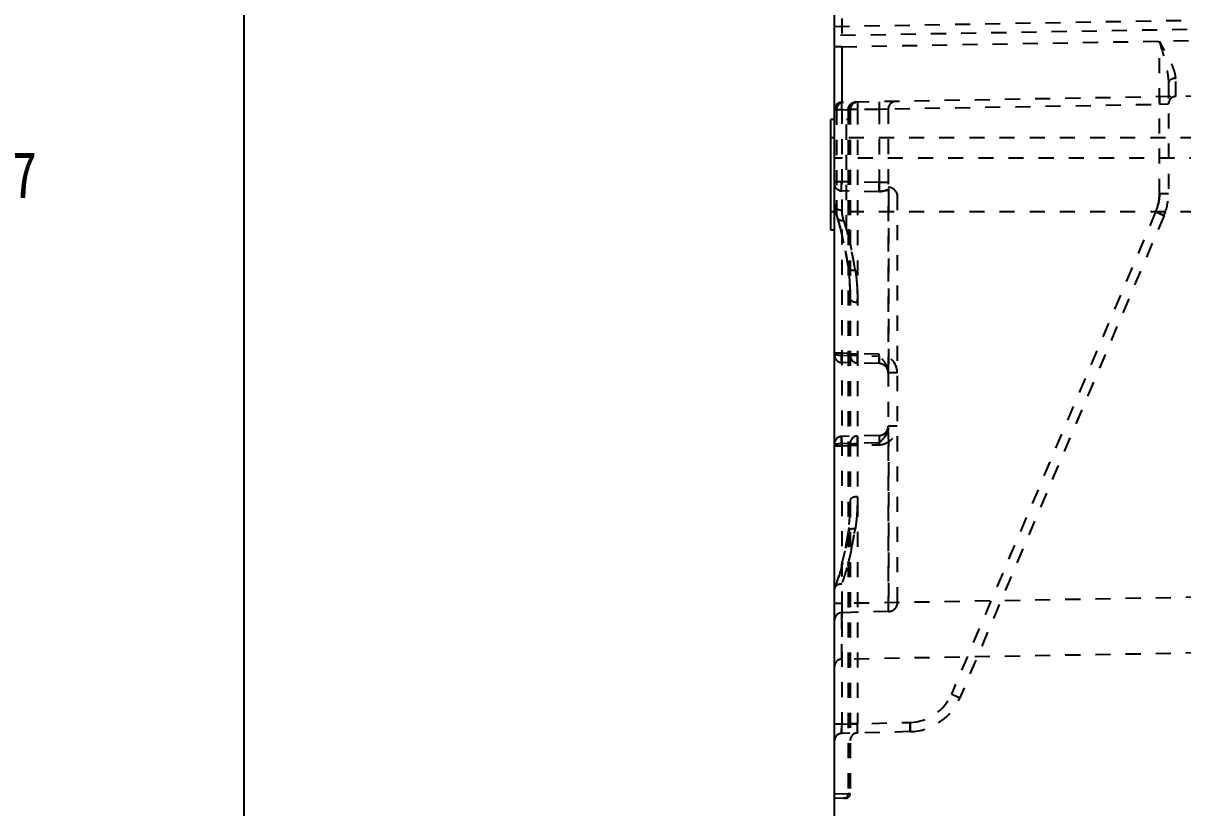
# Model space of a CAD drawing. Header units: millimetres. Extents: x -1265 to 1982, y -12197 to 1934.
# Drawn here: x 338.1 to 463.7, y -3357.6 to -3272.7 of the extents above; entities that cross this region are included whole.
import ezdxf

# ---------------------------------------------------------------- set-up
doc = ezdxf.new("R2010")
doc.units = ezdxf.units.MM
doc.header["$LTSCALE"] = 16.335
doc.header["$PDMODE"] = 3
doc.header["$PDSIZE"] = 0.3125
doc.linetypes.add('HIDDEN', pattern=[0.2, 0.1, -0.1])
doc.layers.get('0').update_dxf_attribs({"linetype": 'CONTINUOUS'})
doc.layers.get('Defpoints').update_dxf_attribs({"linetype": 'CONTINUOUS'})
doc.layers.add('DEFAULT_2', color=8, linetype='HIDDEN')
doc.layers.add('DIM', color=3, linetype='CONTINUOUS')
doc.styles.get("Standard").update_dxf_attribs({"font": 'txt', "width": 0.8})
doc.dimstyles.new('11', dxfattribs={"dimtxt": 8, "dimasz": 8, "dimexe": 0, "dimexo": 0, "dimgap": 0, "dimtad": 0, "dimdsep": 46, "dimtxsty": 'Standard', "dimcen": 0, "dimclrd": 4, "dimclre": 4, "dimclrt": 6, "dimazin": 0, "dimtp": 0.01, "dimtm": 0.01, "dimtfac": 1, "dimtofl": 0, "dimtmove": 0, "dimatfit": 3, "dimfxl": 0, "dimtolj": 1, "dimarcsym": 0})

# ---------------------------------------------------------------- blocks, each defined once
blk = doc.blocks.new('*D502')
at = {"color": 4, "lineweight": -2}
for p, q in [((234.48, -2862.07), (362.03, -2862.07)), ((362.03, -2870.07), (362.03, -3130.16)), ((362.03, -3454.07), (362.03, -3145.1)), ((234.48, -3462.07), (362.03, -3462.07))]:
    blk.add_line(p, q, dxfattribs=at)
at = {"color": 4}
for points in [[(360.7, -2870.07), (363.36, -2870.07), (362.03, -2862.07)], [(360.7, -3454.07), (363.36, -3454.07), (362.03, -3462.07)]]:
    blk.add_solid(points, dxfattribs=at)
at = {"layer": 'Defpoints', "color": 0}
for p in [(234.48, -2862.07), (234.48, -3462.07), (362.03, -3462.07)]:
    blk.add_point(p, dxfattribs=at)
at = {"color": 6, "insert": (362.03, -3137.63), "char_height": 8, "attachment_point": 5, "rotation": 90}
blk.add_mtext('\\A1;600', dxfattribs=at)
blk = doc.blocks.new('*D526')
at = {"layer": 'Defpoints', "color": 0}
for p in [(36.15, -3162.07), (50.55, -3289.07), (330.84, -3289.07)]:
    blk.add_point(p, dxfattribs=at)
at = {"layer": 'DIM', "color": 4, "lineweight": -2}
blk.add_line((50.55, -3289.07), (330.84, -3289.07), dxfattribs=at)
at = {"layer": 'DIM', "color": 6, "insert": (335.51, -3289.07), "char_height": 5, "attachment_point": 5}
blk.add_mtext('\\A1;127', dxfattribs=at)
blk = doc.blocks.new('*D527')
at = {"layer": 'Defpoints', "color": 0}
for p in [(36.15, -3162.07), (250.28, -3367.07), (330.84, -3367.07)]:
    blk.add_point(p, dxfattribs=at)
at = {"layer": 'DIM', "color": 4, "lineweight": -2}
blk.add_line((250.28, -3367.07), (330.84, -3367.07), dxfattribs=at)
at = {"layer": 'DIM', "color": 6, "insert": (335.84, -3367.07), "char_height": 5, "attachment_point": 5}
blk.add_mtext('\\A1;205', dxfattribs=at)
blk = doc.blocks.new('*D528')
at = {"layer": 'Defpoints', "color": 0}
for p in [(36.15, -3162.07), (210.72, -3390.66), (330.84, -3390.66)]:
    blk.add_point(p, dxfattribs=at)
at = {"layer": 'DIM', "color": 4, "lineweight": -2}
blk.add_line((210.72, -3390.66), (330.84, -3390.66), dxfattribs=at)
at = {"layer": 'DIM', "color": 6, "insert": (340.84, -3390.66), "char_height": 5, "attachment_point": 5}
blk.add_mtext('\\A1;228.58', dxfattribs=at)
blk = doc.blocks.new('*D529')
at = {"layer": 'Defpoints', "color": 0}
for p in [(36.15, -3162.07), (143.42, -3410.66), (330.84, -3410.66)]:
    blk.add_point(p, dxfattribs=at)
at = {"layer": 'DIM', "color": 4, "lineweight": -2}
blk.add_line((143.42, -3410.66), (330.84, -3410.66), dxfattribs=at)
at = {"layer": 'DIM', "color": 6, "insert": (340.84, -3410.66), "char_height": 5, "attachment_point": 5}
blk.add_mtext('\\A1;248.58', dxfattribs=at)
blk = doc.blocks.new('*D530')
at = {"layer": 'Defpoints', "color": 0}
for p in [(36.15, -3162.07), (45.89, -3412.07), (330.84, -3415.66)]:
    blk.add_point(p, dxfattribs=at)
at = {"layer": 'DIM', "color": 4, "lineweight": -2}
for p, q in [((45.89, -3412.07), (322.84, -3412.07)), ((322.84, -3412.07), (326.84, -3415.66)), ((326.84, -3415.66), (330.84, -3415.66))]:
    blk.add_line(p, q, dxfattribs=at)
at = {"layer": 'DIM', "color": 6, "insert": (335.84, -3415.66), "char_height": 5, "attachment_point": 5}
blk.add_mtext('\\A1;250', dxfattribs=at)
blk = doc.blocks.new('*D531')
at = {"layer": 'Defpoints', "color": 0}
for p in [(36.15, -3162.07), (75.42, -3421.66), (330.84, -3421.66)]:
    blk.add_point(p, dxfattribs=at)
at = {"layer": 'DIM', "color": 4, "lineweight": -2}
blk.add_line((75.42, -3421.66), (330.84, -3421.66), dxfattribs=at)
at = {"layer": 'DIM', "color": 6, "insert": (340.84, -3421.66), "char_height": 5, "attachment_point": 5}
blk.add_mtext('\\A1;259.58', dxfattribs=at)

msp = doc.modelspace()

# ---------------------------------------------------------------- linework, layer by layer
at = {"color": 7, "linetype": 'Continuous'}
for p, q in [((425.986, -3462.031), (425.986, -2862.114)), ((425.586, -3295.072), (425.586, -3283.072)), ((425.986, -3283.072), (425.586, -3283.072)), ((425.986, -3295.072), (425.586, -3295.072))]:
    msp.add_line(p, q, dxfattribs=at)
at = {"layer": 'DEFAULT_2', "color": 8, "linetype": 'HIDDEN'}
for p, q in [((425.986, -3272.999), (503.406, -3271.648)), ((426.776, -3272.126), (426.776, -3348.554)), ((503.406, -3272.653), (425.986, -3274.004)), ((426.776, -3275.197), (504.888, -3273.834)), ((461.179, -3291.128), (461.179, -3274.597)), ((426.776, -3275.197), (425.986, -3275.197)), ((462.166, -3279.163), (462.166, -3291.128)), ((504.888, -3279.863), (426.776, -3281.226)), ((425.986, -3282.03), (461.188, -3281.429)), ((425.986, -3282.03), (426.206, -3282.026)), ((426.769, -3282.03), (425.986, -3282.03)), ((426.206, -3282.026), (426.206, -3293.347)), ((427.475, -3282.004), (427.475, -3356.086)), ((427.695, -3282), (427.695, -3356.081)), ((428.478, -3282), (427.695, -3282)), ((428.478, -3282), (428.478, -3348.51)), ((430.837, -3281.959), (431.815, -3281.928)), ((430.837, -3281.959), (430.837, -3289.912)), ((431.815, -3281.928), (431.815, -3290.638)), ((461.188, -3281.429), (462.166, -3281.398)), ((427.295, -3295.072), (427.295, -3283.072)), ((427.695, -3283.072), (427.295, -3283.072)), ((585.986, -3285.072), (425.586, -3285.072)), ((537.95, -3287.284), (425.986, -3287.27)), ((426.769, -3289.826), (425.986, -3289.826)), ((430.837, -3289.912), (426.769, -3289.826)), ((430.837, -3290.896), (426.769, -3290.809)), ((431.815, -3289.912), (430.837, -3289.912)), ((431.832, -3290.63), (431.842, -3291.595)), ((431.832, -3310.435), (431.842, -3290.638)), ((425.986, -3292.219), (426.021, -3292.714)), ((432.82, -3335.358), (432.82, -3291.442)), ((462.166, -3291.128), (461.188, -3291.128)), ((585.986, -3293.072), (425.586, -3293.072)), ((426.021, -3292.714), (426.228, -3293.595)), ((426.206, -3293.346), (426.228, -3293.595)), ((426.228, -3293.595), (426.228, -3293.595)), ((426.228, -3293.595), (426.59, -3294.826)), ((460.781, -3293.088), (438.661, -3345.298)), ((461.689, -3293.48), (439.569, -3345.69)), ((426.59, -3294.826), (427.154, -3297.284)), ((427.695, -3295.072), (427.295, -3295.072)), ((427.154, -3297.284), (427.468, -3299.047)), ((427.475, -3298.919), (427.468, -3299.047)), ((427.468, -3299.047), (427.468, -3299.047)), ((427.468, -3299.047), (427.539, -3299.546)), ((427.539, -3299.546), (427.68, -3301.488)), ((427.68, -3301.488), (427.695, -3302.495)), ((426.769, -3308.396), (425.986, -3308.396)), ((430.836, -3308.502), (426.769, -3308.396)), ((426.769, -3308.604), (430.837, -3308.707)), ((427.695, -3308.44), (428.478, -3308.44)), ((430.837, -3309.507), (426.769, -3309.4)), ((431.815, -3310.376), (431.842, -3336.362)), ((432.794, -3310.512), (431.815, -3310.512)), ((430.837, -3317.293), (426.769, -3317.399)), ((432.794, -3316.288), (431.815, -3316.288)), ((431.842, -3336.362), (431.832, -3316.365)), ((425.986, -3318.404), (426.769, -3318.404)), ((430.837, -3318.092), (426.769, -3318.195)), ((426.769, -3318.404), (430.836, -3318.298)), ((428.478, -3318.359), (427.695, -3318.359)), ((427.695, -3324.306), (427.68, -3325.314)), ((427.68, -3325.314), (427.539, -3327.255)), ((427.539, -3327.255), (427.468, -3327.752)), ((427.468, -3327.753), (427.475, -3327.881)), ((427.468, -3327.753), (427.468, -3327.753)), ((426.456, -3332.456), (426.022, -3333.804)), ((425.986, -3334.007), (426.022, -3333.804)), ((504.888, -3334.134), (426.776, -3335.497)), ((426.776, -3335.497), (425.986, -3335.497)), ((431.842, -3336.362), (426.769, -3336.494)), ((504.888, -3340.163), (426.776, -3341.526)), ((426.769, -3348.555), (425.986, -3348.555)), ((426.769, -3348.555), (434.174, -3348.361)), ((428.478, -3348.51), (427.695, -3348.51)), ((434.174, -3349.365), (426.769, -3349.559)), ((427.475, -3356.086), (425.986, -3356.125)), ((427.695, -3356.081), (427.475, -3356.086)), ((427.206, -3356.583), (425.986, -3356.615))]:
    msp.add_line(p, q, dxfattribs=at)
msp.add_lwpolyline([(427.468, -3327.753), (427.095, -3329.812), (426.456, -3332.456)], dxfattribs=at)
for centre, radius, start, end in [((1906.414, -3279.511), 1479.643, 179.905021, 180.021735), ((462.97, -3281.398), 0.804, 91, 180), ((426.79, -3282.03), 0.804, 91, 180), ((428.499, -3282), 0.804, 91, 180), ((432.619, -3281.928), 0.804, 91, 180), ((475.411, -3290.644), 48.649, 179.03675, 179.28571), ((431.815, -3291.443), 1.005, 0, 90), ((456.156, -3291.127), 5.032, 337.07169, 359.99429), ((456.136, -3291.128), 6.03, 337.03901, 0), ((426.801, -3293.407), 0.6, 198.17613, 208.36589), ((382.391, -3306.947), 46.465, 9.9702, 11.85484), ((375.464, -3308.205), 53.505, 9.46529, 10.01303), ((392.008, -3302.866), 36.47, 359.99248, 0.599), ((426.79, -3308.597), 0.804, 180, 268.5), ((428.499, -3308.641), 0.804, 180, 268.5), ((430.784, -3310.499), 1.997, 0.00687, 88.4829), ((430.81, -3310.512), 1.005, 0, 88.5), ((426.79, -3318.203), 0.804, 91.5, 180), ((428.499, -3318.158), 0.804, 91.5, 180), ((430.81, -3316.288), 1.005, 271.5, 0), ((430.806, -3316.288), 1.988, 271.49303, 359.98651), ((375.601, -3318.618), 53.366, 349.98023, 350.53441), ((381.643, -3319.7), 47.228, 347.83111, 349.99802), ((431.815, -3335.357), 1.005, 271.5, 0), ((426.79, -3337.298), 0.804, 91.5, 180), ((1906.414, -3339.811), 1479.643, 179.905021, 180.021735), ((426.79, -3342.33), 0.804, 91, 180), ((434.043, -3343.337), 5.025, 271.49764, 337.03354), ((434.017, -3343.338), 6.03, 271.5, 337.03901), ((426.79, -3350.363), 0.804, 91.5, 180), ((428.499, -3350.318), 0.804, 91.5, 180), ((427.192, -3356.081), 0.502, 271.5, 0)]:
    msp.add_arc(centre, radius, start, end, dxfattribs=at)
for points, knots in [([(461.179, -3274.597), (461.403, -3275.375), (461.734, -3276.53), (462.079, -3278.053), (462.166, -3278.803), (462.166, -3279.163)], [0, 0, 0, 0, 0.5190891, 0.7691605, 1, 1, 1, 1]), ([(462.951, -3278.622), (462.951, -3278.3), (462.774, -3277.619), (462.333, -3276.639), (461.78, -3275.623), (461.381, -3274.942), (461.179, -3274.597)], [0, 0, 0, 0, 0.2181995, 0.4656351, 0.7292301, 1, 1, 1, 1]), ([(426.776, -3275.197), (426.776, -3275.355), (426.775, -3275.975), (426.773, -3276.596), (426.773, -3277.059)], [0, 0, 0, 0, 0.2539454, 1, 1, 1, 1]), ([(462.951, -3278.622), (462.852, -3278.624), (462.657, -3278.656), (462.34, -3278.781), (462.166, -3279.016), (462.166, -3279.163)], [0, 0, 0, 0, 0.2878225, 0.5697125, 1, 1, 1, 1]), ([(462.956, -3280.595), (462.954, -3280.595), (462.959, -3280.576), (462.953, -3280.558), (462.955, -3280.512), (462.953, -3280.456), (462.953, -3280.381), (462.952, -3280.252), (462.952, -3280.053), (462.951, -3279.772), (462.951, -3279.435), (462.951, -3279.046), (462.951, -3278.769), (462.951, -3278.622)], [0, 0, 0, 0, 0.0043431, 0.0172308, 0.0385, 0.067981, 0.1055028, 0.1508944, 0.2646028, 0.407737, 0.5789276, 0.7768051, 1, 1, 1, 1]), ([(426.771, -3280.073), (426.771, -3280.236), (426.771, -3280.466), (426.772, -3280.75), (426.773, -3280.914), (426.774, -3281.043), (426.774, -3281.13), (426.775, -3281.179), (426.774, -3281.205), (426.777, -3281.216), (426.775, -3281.226), (426.776, -3281.226)], [0, 0, 0, 0, 0.4254487, 0.5968199, 0.7392829, 0.8518336, 0.9334681, 0.9623785, 0.9831842, 0.9957618, 1, 1, 1, 1]), ([(461.195, -3280.625), (461.19, -3280.625), (461.194, -3280.657), (461.185, -3280.691), (461.186, -3280.77), (461.183, -3280.869), (461.183, -3280.994), (461.184, -3281.183), (461.186, -3281.33), (461.188, -3281.429)], [0, 0, 0, 0, 0.0194695, 0.0755176, 0.1672571, 0.2935556, 0.451364, 0.6300575, 1, 1, 1, 1]), ([(426.978, -3281.223), (426.779, -3281.226), (426.365, -3281.405), (426.206, -3281.824), (426.206, -3282.026)], [0, 0, 0, 0, 0.4957708, 1, 1, 1, 1]), ([(426.776, -3281.226), (426.771, -3281.226), (426.775, -3281.258), (426.766, -3281.293), (426.768, -3281.372), (426.765, -3281.468), (426.765, -3281.59), (426.766, -3281.779), (426.768, -3281.928), (426.769, -3282.03)], [0, 0, 0, 0, 0.0200531, 0.0770677, 0.1692661, 0.2934937, 0.444874, 0.6181941, 1, 1, 1, 1]), ([(426.767, -3281.343), (426.768, -3281.326), (426.769, -3281.298), (426.77, -3281.259), (426.774, -3281.242), (426.774, -3281.226), (426.776, -3281.226)], [0, 0, 0, 0, 0.4270019, 0.7389642, 0.9309698, 1, 1, 1, 1]), ([(426.77, -3281.271), (426.771, -3281.26), (426.774, -3281.249), (426.772, -3281.226), (426.776, -3281.226)], [0, 0, 0, 0, 0.7401478, 1, 1, 1, 1]), ([(427.475, -3282.004), (427.475, -3281.802), (427.635, -3281.383), (428.049, -3281.204), (428.248, -3281.2)], [0, 0, 0, 0, 0.5038716, 1, 1, 1, 1]), ([(427.588, -3281.593), (427.57, -3281.625), (427.507, -3281.754), (427.475, -3281.899), (427.475, -3282.004)], [0, 0, 0, 0, 0.260683, 1, 1, 1, 1]), ([(428.485, -3281.196), (428.48, -3281.196), (428.483, -3281.228), (428.475, -3281.263), (428.476, -3281.342), (428.473, -3281.438), (428.474, -3281.559), (428.474, -3281.748), (428.476, -3281.898), (428.478, -3282)], [0, 0, 0, 0, 0.0197902, 0.0766488, 0.1688944, 0.2929096, 0.44419, 0.6172332, 1, 1, 1, 1]), ([(430.844, -3281.155), (430.839, -3281.155), (430.843, -3281.187), (430.834, -3281.221), (430.835, -3281.3), (430.832, -3281.398), (430.832, -3281.523), (430.833, -3281.713), (430.835, -3281.86), (430.837, -3281.959)], [0, 0, 0, 0, 0.0194695, 0.0755176, 0.1672571, 0.2935556, 0.4513639, 0.6300575, 1, 1, 1, 1]), ([(426.769, -3290.809), (426.76, -3290.692), (426.766, -3290.364), (426.766, -3290.037), (426.769, -3289.826)], [0, 0, 0, 0, 0.3566309, 1, 1, 1, 1]), ([(426.769, -3290.809), (426.568, -3290.804), (426.156, -3290.635), (425.986, -3290.221), (425.986, -3290.023)], [0, 0, 0, 0, 0.5038443, 1, 1, 1, 1]), ([(426.361, -3290.685), (426.393, -3290.705), (426.52, -3290.77), (426.664, -3290.806), (426.769, -3290.809)], [0, 0, 0, 0, 0.2605531, 1, 1, 1, 1]), ([(426.769, -3290.809), (426.762, -3290.719), (426.765, -3290.461), (426.764, -3290.204), (426.766, -3290.037)], [0, 0, 0, 0, 0.3516361, 1, 1, 1, 1]), ([(430.837, -3289.912), (430.841, -3290.122), (430.84, -3290.449), (430.849, -3290.778), (430.837, -3290.896)], [0, 0, 0, 0, 0.6388592, 1, 1, 1, 1]), ([(430.837, -3290.896), (430.849, -3290.778), (430.84, -3290.449), (430.841, -3290.122), (430.837, -3289.912)], [0, 0, 0, 0, 0.3611421, 1, 1, 1, 1]), ([(430.837, -3290.896), (430.954, -3290.876), (431.176, -3290.838), (431.472, -3290.781), (431.679, -3290.727), (431.783, -3290.682), (431.815, -3290.651), (431.815, -3290.637)], [0, 0, 0, 0, 0.3472204, 0.6571982, 0.8884415, 0.9601724, 1, 1, 1, 1]), ([(431.832, -3290.63), (431.832, -3290.646), (431.787, -3290.678), (431.716, -3290.711), (431.599, -3290.749), (431.51, -3290.77), (431.46, -3290.781)], [0, 0, 0, 0, 0.1195874, 0.3278901, 0.6217456, 1, 1, 1, 1]), ([(426.206, -3293.346), (426.171, -3293.248), (426.055, -3292.883), (425.986, -3292.499), (425.986, -3292.219)], [0, 0, 0, 0, 0.2715524, 1, 1, 1, 1]), ([(426.092, -3292.567), (426.075, -3292.54), (426.017, -3292.432), (425.986, -3292.309), (425.986, -3292.219)], [0, 0, 0, 0, 0.2637162, 1, 1, 1, 1]), ([(431.842, -3291.595), (431.847, -3292.541), (431.837, -3294.925), (431.846, -3301.185), (431.842, -3306.5), (431.842, -3310.376)], [0, 0, 0, 0, 0.1510931, 0.3808352, 1, 1, 1, 1]), ([(426.769, -3292.931), (426.638, -3292.928), (426.373, -3292.862), (426.162, -3292.68), (426.092, -3292.567)], [0, 0, 0, 0, 0.4972089, 1, 1, 1, 1]), ([(427.475, -3298.919), (427.31, -3297.898), (426.959, -3296.023), (426.475, -3294.176), (426.206, -3293.347)], [0, 0, 0, 0, 0.5426714, 1, 1, 1, 1]), ([(426.769, -3292.931), (426.769, -3292.987), (426.778, -3293.222), (426.817, -3293.455), (426.858, -3293.629)], [0, 0, 0, 0, 0.2375282, 1, 1, 1, 1]), ([(461.689, -3293.48), (461.689, -3293.479), (461.679, -3293.477), (461.67, -3293.47), (461.647, -3293.461), (461.603, -3293.44), (461.527, -3293.408), (461.417, -3293.359), (461.281, -3293.301), (461.066, -3293.209), (460.897, -3293.138), (460.781, -3293.088)], [0, 0, 0, 0, 0.0049144, 0.0193705, 0.0431419, 0.075982, 0.1678473, 0.2918087, 0.4430898, 0.616592, 1, 1, 1, 1]), ([(460.79, -3293.088), (460.905, -3293.137), (461.073, -3293.208), (461.285, -3293.3), (461.42, -3293.358), (461.529, -3293.406), (461.605, -3293.439), (461.647, -3293.46), (461.671, -3293.469), (461.679, -3293.476), (461.689, -3293.479), (461.689, -3293.48)], [0, 0, 0, 0, 0.3835999, 0.5568162, 0.7080199, 0.8319883, 0.9238206, 0.9566896, 0.980507, 0.9950147, 1, 1, 1, 1]), ([(426.273, -3293.692), (426.304, -3293.748), (426.387, -3293.856), (426.622, -3293.995), (426.834, -3294.031), (426.971, -3294.021)], [0, 0, 0, 0, 0.2388378, 0.4903531, 1, 1, 1, 1]), ([(426.972, -3294.022), (427.013, -3294.145), (427.182, -3294.666), (427.333, -3295.193), (427.44, -3295.597)], [0, 0, 0, 0, 0.2370097, 1, 1, 1, 1]), ([(427.44, -3295.597), (427.478, -3295.74), (427.631, -3296.339), (427.768, -3296.941), (427.865, -3297.401)], [0, 0, 0, 0, 0.2394177, 1, 1, 1, 1]), ([(427.471, -3299.047), (427.482, -3299.106), (427.545, -3299.23), (427.735, -3299.352), (427.977, -3299.408), (428.153, -3299.415), (428.241, -3299.407)], [0, 0, 0, 0, 0.1957421, 0.4307156, 0.711895, 1, 1, 1, 1]), ([(427.695, -3302.495), (427.695, -3302.186), (427.682, -3300.991), (427.606, -3299.795), (427.475, -3298.919)], [0, 0, 0, 0, 0.2588592, 1, 1, 1, 1]), ([(428.241, -3299.406), (428.255, -3299.493), (428.311, -3299.848), (428.353, -3300.204), (428.378, -3300.473)], [0, 0, 0, 0, 0.2468028, 1, 1, 1, 1]), ([(428.378, -3300.473), (428.394, -3300.637), (428.449, -3301.306), (428.47, -3301.977), (428.476, -3302.485)], [0, 0, 0, 0, 0.2446146, 1, 1, 1, 1]), ([(427.695, -3302.504), (427.695, -3302.621), (427.911, -3302.779), (428.193, -3302.848), (428.382, -3302.87), (428.478, -3302.871)], [0, 0, 0, 0, 0.3852124, 0.6857558, 1, 1, 1, 1]), ([(425.986, -3308.437), (425.986, -3308.466), (426.08, -3308.523), (426.238, -3308.563), (426.488, -3308.596), (426.672, -3308.604), (426.769, -3308.604)], [0, 0, 0, 0, 0.1026122, 0.3204494, 0.6442476, 1, 1, 1, 1]), ([(426.769, -3308.396), (426.768, -3308.482), (426.763, -3308.772), (426.759, -3309.062), (426.762, -3309.266)], [0, 0, 0, 0, 0.2977482, 1, 1, 1, 1]), ([(426.769, -3309.4), (426.764, -3309.4), (426.77, -3309.37), (426.762, -3309.337), (426.765, -3309.262), (426.763, -3309.17), (426.764, -3309.051), (426.765, -3308.861), (426.768, -3308.71), (426.769, -3308.604)], [0, 0, 0, 0, 0.0187437, 0.0729945, 0.1614043, 0.2816879, 0.430318, 0.6034996, 1, 1, 1, 1]), ([(427.757, -3308.544), (427.747, -3308.54), (427.723, -3308.526), (427.695, -3308.501), (427.695, -3308.482)], [0, 0, 0, 0, 0.3479517, 1, 1, 1, 1]), ([(428.478, -3308.648), (428.335, -3308.647), (428.094, -3308.63), (427.847, -3308.59), (427.757, -3308.544)], [0, 0, 0, 0, 0.5856714, 1, 1, 1, 1]), ([(428.478, -3308.44), (428.475, -3308.568), (428.472, -3308.755), (428.47, -3308.991), (428.468, -3309.143), (428.471, -3309.263), (428.467, -3309.362), (428.479, -3309.405), (428.471, -3309.445), (428.478, -3309.445)], [0, 0, 0, 0, 0.3819371, 0.555311, 0.7067325, 0.8309846, 0.9231831, 0.9801543, 1, 1, 1, 1]), ([(428.478, -3309.445), (428.473, -3309.445), (428.479, -3309.415), (428.47, -3309.382), (428.473, -3309.306), (428.471, -3309.214), (428.472, -3309.095), (428.474, -3308.905), (428.476, -3308.753), (428.478, -3308.648)], [0, 0, 0, 0, 0.0187469, 0.0730113, 0.161448, 0.281764, 0.4304166, 0.6035983, 1, 1, 1, 1]), ([(430.837, -3309.507), (430.83, -3309.507), (430.836, -3309.467), (430.825, -3309.425), (430.828, -3309.326), (430.825, -3309.203), (430.827, -3309.046), (430.83, -3308.81), (430.833, -3308.626), (430.837, -3308.502)], [0, 0, 0, 0, 0.0194685, 0.0755127, 0.1672472, 0.2935411, 0.451346, 0.6300388, 1, 1, 1, 1]), ([(426.762, -3309.266), (426.762, -3309.285), (426.763, -3309.317), (426.763, -3309.363), (426.768, -3309.383), (426.766, -3309.4), (426.769, -3309.4)], [0, 0, 0, 0, 0.428648, 0.7408962, 0.9323584, 1, 1, 1, 1]), ([(431.832, -3310.435), (431.832, -3310.098), (431.571, -3309.419), (431.082, -3308.944), (430.837, -3308.707)], [0, 0, 0, 0, 0.4972993, 1, 1, 1, 1]), ([(430.837, -3308.707), (430.839, -3308.812), (430.842, -3308.962), (430.843, -3309.151), (430.845, -3309.269), (430.843, -3309.362), (430.845, -3309.44), (430.837, -3309.474), (430.842, -3309.507), (430.837, -3309.507)], [0, 0, 0, 0, 0.3924091, 0.5623636, 0.709815, 0.831014, 0.9222175, 0.9797085, 1, 1, 1, 1]), ([(426.769, -3317.399), (426.764, -3317.4), (426.77, -3317.43), (426.762, -3317.462), (426.765, -3317.538), (426.763, -3317.63), (426.764, -3317.749), (426.765, -3317.939), (426.768, -3318.09), (426.769, -3318.195)], [0, 0, 0, 0, 0.0187407, 0.0729883, 0.1614009, 0.2816911, 0.4303253, 0.6035048, 1, 1, 1, 1]), ([(426.762, -3317.534), (426.762, -3317.515), (426.763, -3317.483), (426.763, -3317.437), (426.768, -3317.417), (426.766, -3317.399), (426.769, -3317.399)], [0, 0, 0, 0, 0.4286472, 0.7408954, 0.932358, 1, 1, 1, 1]), ([(428.478, -3318.359), (428.475, -3318.231), (428.472, -3318.045), (428.47, -3317.809), (428.468, -3317.657), (428.471, -3317.537), (428.467, -3317.438), (428.479, -3317.395), (428.471, -3317.355), (428.478, -3317.355)], [0, 0, 0, 0, 0.3819367, 0.5553103, 0.706732, 0.8309845, 0.9231832, 0.9801544, 1, 1, 1, 1]), ([(428.478, -3317.355), (428.473, -3317.355), (428.479, -3317.385), (428.47, -3317.418), (428.473, -3317.493), (428.471, -3317.586), (428.472, -3317.705), (428.474, -3317.895), (428.476, -3318.047), (428.478, -3318.152)], [0, 0, 0, 0, 0.0187501, 0.0730182, 0.1614524, 0.2817619, 0.4304106, 0.6035943, 1, 1, 1, 1]), ([(430.837, -3317.293), (430.83, -3317.293), (430.836, -3317.332), (430.825, -3317.375), (430.828, -3317.474), (430.825, -3317.597), (430.827, -3317.753), (430.83, -3317.99), (430.833, -3318.174), (430.837, -3318.298)], [0, 0, 0, 0, 0.0194685, 0.0755127, 0.1672472, 0.2935411, 0.451346, 0.6300388, 1, 1, 1, 1]), ([(430.837, -3318.092), (431.082, -3317.856), (431.571, -3317.381), (431.832, -3316.702), (431.832, -3316.365)], [0, 0, 0, 0, 0.5027007, 1, 1, 1, 1]), ([(430.837, -3317.293), (430.842, -3317.293), (430.837, -3317.326), (430.845, -3317.359), (430.843, -3317.438), (430.845, -3317.531), (430.843, -3317.649), (430.842, -3317.838), (430.839, -3317.988), (430.837, -3318.092)], [0, 0, 0, 0, 0.0202913, 0.0777822, 0.1689859, 0.2901849, 0.4376364, 0.607591, 1, 1, 1, 1]), ([(426.769, -3318.195), (426.672, -3318.196), (426.488, -3318.204), (426.238, -3318.237), (426.08, -3318.277), (425.986, -3318.334), (425.986, -3318.362)], [0, 0, 0, 0, 0.3557524, 0.6795506, 0.8973878, 1, 1, 1, 1]), ([(426.769, -3318.404), (426.768, -3318.318), (426.763, -3318.028), (426.759, -3317.738), (426.762, -3317.534)], [0, 0, 0, 0, 0.2977471, 1, 1, 1, 1]), ([(427.695, -3318.318), (427.695, -3318.302), (427.73, -3318.265), (427.859, -3318.21), (427.989, -3318.188), (428.087, -3318.176)], [0, 0, 0, 0, 0.1102197, 0.3092778, 1, 1, 1, 1]), ([(427.695, -3324.306), (427.695, -3324.615), (427.682, -3325.809), (427.606, -3327.005), (427.475, -3327.88)], [0, 0, 0, 0, 0.2588572, 1, 1, 1, 1]), ([(428.478, -3323.929), (428.382, -3323.93), (428.193, -3323.952), (427.911, -3324.021), (427.695, -3324.179), (427.695, -3324.296)], [0, 0, 0, 0, 0.3142442, 0.6147876, 1, 1, 1, 1]), ([(428.478, -3323.929), (428.478, -3324.035), (428.476, -3324.452), (428.467, -3324.87), (428.454, -3325.182)], [0, 0, 0, 0, 0.2529914, 1, 1, 1, 1]), ([(428.454, -3325.182), (428.45, -3325.279), (428.433, -3325.665), (428.405, -3326.049), (428.378, -3326.336)], [0, 0, 0, 0, 0.2532298, 1, 1, 1, 1]), ([(428.241, -3327.393), (428.153, -3327.385), (427.977, -3327.391), (427.735, -3327.448), (427.545, -3327.57), (427.482, -3327.694), (427.471, -3327.753)], [0, 0, 0, 0, 0.2881184, 0.5693036, 0.8042667, 1, 1, 1, 1]), ([(428.378, -3326.336), (428.369, -3326.426), (428.332, -3326.779), (428.284, -3327.132), (428.241, -3327.394)], [0, 0, 0, 0, 0.2532309, 1, 1, 1, 1]), ([(427.475, -3327.881), (427.288, -3329.041), (426.889, -3331.136), (426.313, -3333.193), (425.986, -3334.092)], [0, 0, 0, 0, 0.5512468, 1, 1, 1, 1]), ([(427.81, -3329.656), (427.772, -3329.832), (427.622, -3330.501), (427.454, -3331.166), (427.317, -3331.653)], [0, 0, 0, 0, 0.2623478, 1, 1, 1, 1]), ([(427.317, -3331.653), (427.274, -3331.805), (427.108, -3332.376), (426.922, -3332.941), (426.769, -3333.35)], [0, 0, 0, 0, 0.2656544, 1, 1, 1, 1]), ([(426.023, -3333.804), (426.067, -3333.684), (426.184, -3333.537), (426.334, -3333.451), (426.376, -3333.431)], [0, 0, 0, 0, 0.7378745, 1, 1, 1, 1]), ([(426.776, -3341.526), (426.774, -3341.526), (426.778, -3341.51), (426.773, -3341.493), (426.775, -3341.453), (426.774, -3341.402), (426.773, -3341.336), (426.773, -3341.221), (426.772, -3341.043), (426.771, -3340.792), (426.771, -3340.49), (426.771, -3340.141), (426.77, -3339.588), (426.771, -3338.804), (426.772, -3337.774), (426.774, -3336.658), (426.775, -3335.889), (426.776, -3335.497)], [0, 0, 0, 0, 0.0012646, 0.0050175, 0.0112147, 0.0198095, 0.0307549, 0.0440041, 0.0772258, 0.1190986, 0.1692466, 0.2272937, 0.2928639, 0.4443955, 0.6174634, 0.8050155, 1, 1, 1, 1]), ([(426.776, -3335.497), (426.776, -3335.655), (426.775, -3336.275), (426.773, -3336.896), (426.773, -3337.359)], [0, 0, 0, 0, 0.2539454, 1, 1, 1, 1]), ([(438.661, -3345.298), (438.777, -3345.347), (438.946, -3345.419), (439.161, -3345.511), (439.297, -3345.569), (439.407, -3345.617), (439.483, -3345.65), (439.527, -3345.67), (439.551, -3345.679), (439.559, -3345.687), (439.57, -3345.688), (439.569, -3345.69)], [0, 0, 0, 0, 0.3831059, 0.5563829, 0.7076946, 0.8317965, 0.9237663, 0.956688, 0.9805413, 0.9950605, 1, 1, 1, 1]), ([(426.769, -3348.555), (426.768, -3348.641), (426.763, -3348.931), (426.759, -3349.221), (426.762, -3349.424)], [0, 0, 0, 0, 0.2991087, 1, 1, 1, 1]), ([(426.769, -3349.559), (426.768, -3349.559), (426.769, -3349.549), (426.766, -3349.538), (426.766, -3349.512), (426.765, -3349.463), (426.765, -3349.379), (426.765, -3349.256), (426.767, -3349.106), (426.77, -3348.869), (426.774, -3348.683), (426.776, -3348.554)], [0, 0, 0, 0, 0.005138, 0.0199375, 0.0441198, 0.0773229, 0.169303, 0.2928853, 0.4443924, 0.6174483, 1, 1, 1, 1]), ([(428.478, -3349.515), (428.471, -3349.515), (428.479, -3349.473), (428.467, -3349.431), (428.471, -3349.332), (428.468, -3349.212), (428.47, -3349.061), (428.472, -3348.825), (428.475, -3348.638), (428.478, -3348.51)], [0, 0, 0, 0, 0.0200379, 0.0774168, 0.1693603, 0.2929028, 0.444382, 0.6174257, 1, 1, 1, 1]), ([(434.174, -3349.365), (434.176, -3349.365), (434.176, -3349.355), (434.178, -3349.344), (434.178, -3349.318), (434.18, -3349.27), (434.18, -3349.185), (434.179, -3349.062), (434.177, -3348.912), (434.173, -3348.675), (434.169, -3348.489), (434.166, -3348.361)], [0, 0, 0, 0, 0.005158, 0.0197412, 0.0436382, 0.076611, 0.1687411, 0.2929013, 0.4443174, 0.6178446, 1, 1, 1, 1]), ([(434.174, -3348.361), (434.178, -3348.489), (434.182, -3348.675), (434.185, -3348.911), (434.186, -3349.063), (434.184, -3349.183), (434.186, -3349.282), (434.176, -3349.325), (434.181, -3349.365), (434.174, -3349.365)], [0, 0, 0, 0, 0.3816878, 0.5548931, 0.7062687, 0.8305428, 0.9227855, 0.9798946, 1, 1, 1, 1]), ([(426.762, -3349.424), (426.762, -3349.443), (426.763, -3349.476), (426.763, -3349.521), (426.768, -3349.541), (426.766, -3349.559), (426.769, -3349.559)], [0, 0, 0, 0, 0.4265249, 0.7393625, 0.9321745, 1, 1, 1, 1]), ([(428.47, -3349.379), (428.47, -3349.399), (428.472, -3349.431), (428.472, -3349.477), (428.476, -3349.496), (428.475, -3349.515), (428.478, -3349.515)], [0, 0, 0, 0, 0.426523, 0.7393609, 0.932174, 1, 1, 1, 1]), ([(426.997, -3356.588), (427.121, -3356.585), (427.377, -3356.472), (427.476, -3356.212), (427.475, -3356.086)], [0, 0, 0, 0, 0.4959226, 1, 1, 1, 1])]:
    msp.add_open_spline(points, degree=3, knots=knots, dxfattribs=at)
for points in [[(431.179, -3290.836), (431.065, -3290.857), (430.951, -3290.876), (430.837, -3290.896)], [(461.179, -3291.128), (461.179, -3291.795), (461.041, -3292.474), (460.781, -3293.088)], [(461.188, -3291.128), (461.188, -3291.795), (461.05, -3292.474), (460.79, -3293.088)], [(426.858, -3293.629), (426.89, -3293.762), (426.928, -3293.893), (426.972, -3294.022)], [(431.663, -3309.733), (431.713, -3309.84), (431.753, -3309.952), (431.779, -3310.067)], [(432.794, -3310.511), (432.794, -3310.254), (432.743, -3309.993), (432.646, -3309.755)], [(431.779, -3310.067), (431.803, -3310.168), (431.815, -3310.273), (431.815, -3310.376)], [(431.663, -3317.067), (431.544, -3317.319), (431.369, -3317.545), (431.179, -3317.749)], [(431.815, -3316.424), (431.815, -3316.644), (431.756, -3316.867), (431.663, -3317.067)], [(428.087, -3318.176), (428.217, -3318.16), (428.347, -3318.153), (428.478, -3318.152)], [(430.836, -3318.298), (431.094, -3318.291), (431.354, -3318.233), (431.59, -3318.13)], [(431.179, -3317.749), (431.069, -3317.867), (430.953, -3317.98), (430.837, -3318.092)], [(426.376, -3333.431), (426.497, -3333.374), (426.635, -3333.347), (426.769, -3333.35)], [(427.194, -3356.54), (427.133, -3356.57), (427.065, -3356.587), (426.997, -3356.588)]]:
    msp.add_open_spline(points, degree=3, dxfattribs=at)

# ---------------------------------------------------------------- dimensions: what is measured, and where the dimension line sits
dim = msp.add_linear_dim(base=(362.031, -3462.072), p1=(234.475, -2862.072), p2=(234.475, -3462.072), angle=90, dimstyle='11', override={"dimfxl": 1.25, "dimarcsym": 1})
dim.commit()
dim.dimension.update_dxf_attribs({"geometry": '*D502', "text_midpoint": (362.031, -3137.63), "dimtype": 160})
at = {"layer": 'DIM'}
for feature_location, offset, picture, middle in [((50.554, -3289.072), (280.291, 0), '*D526', (335.511, -3289.072)), ((250.279, -3367.072), (80.565, 0), '*D527', (335.844, -3367.072)), ((210.72, -3390.655), (120.124, 0), '*D528', (340.844, -3390.655)), ((143.419, -3410.655), (187.425, 0), '*D529', (340.844, -3410.655)), ((45.889, -3412.072), (284.955, -3.583), '*D530', (335.844, -3415.655)), ((75.419, -3421.655), (255.425, 0), '*D531', (340.844, -3421.655))]:
    dim = msp.add_ordinate_dim(feature_location=feature_location, offset=offset, dtype=0, origin=(36.154, -3162.072), dimstyle='11', override={"dimtxt": 5, "dimasz": 2, "dimfxl": 1.25, "dimarcsym": 1}, dxfattribs=at)
    dim.commit()
    dim.dimension.update_dxf_attribs({"geometry": picture, "text_midpoint": middle})

doc.saveas('drawing.dxf')
